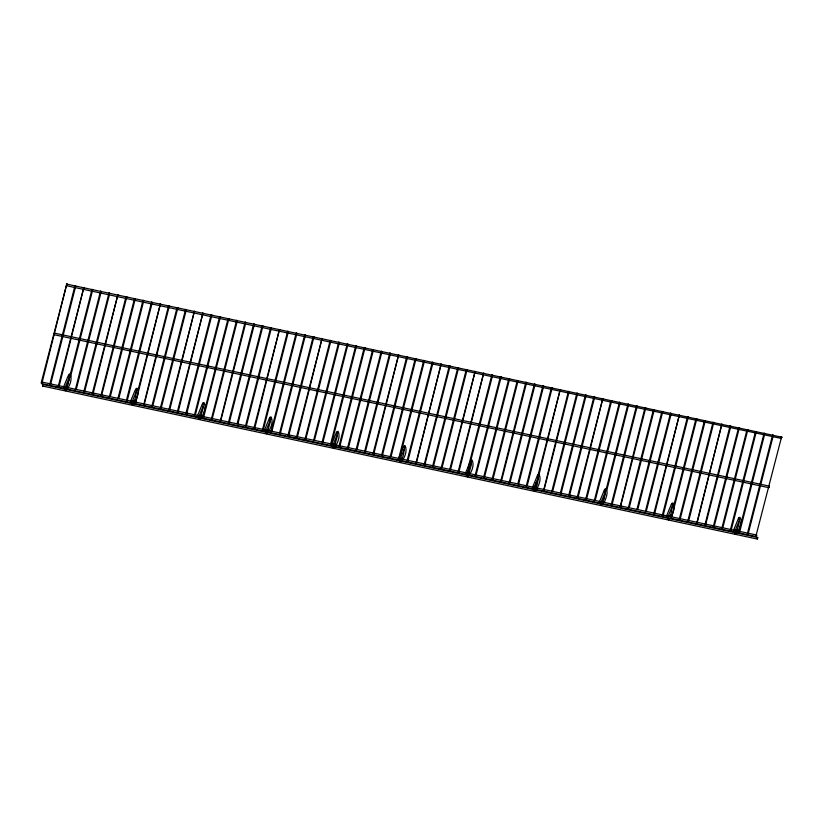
<?xml version="1.0" encoding="UTF-8"?>
<svg xmlns="http://www.w3.org/2000/svg" width="823" height="823" viewBox="0 0 823 823"><rect width="100%" height="100%" fill="white"/><g stroke="black" fill="none" stroke-linecap="round" stroke-linejoin="round"><path stroke-width="1.23" d="M41.798 383.076L41.15 383.014L66.786 284.007L42.261 381.944M49.977 383.59L74.626 287.083M50.769 383.765L75.747 286.023L75.099 285.951M58.875 386.872L58.166 386.656L83.802 287.649L58.958 386.82M66.673 388.477L69.204 378.58M70.15 374.866L91.641 290.725M70.315 377.51L92.443 290.9M75.181 390.297L100.149 292.546M76.292 389.228L100.951 292.721M84.008 390.874L108.657 294.367M84.8 391.048L109.459 294.541M92.505 392.694L117.833 294.932L92.989 394.104L92.197 393.939L92.989 394.104M100.848 395.853L125.991 296.774L126.783 296.949L125.991 296.774M101.496 395.925L126.475 298.183M109.212 397.581L134.18 299.829M110.323 396.511L134.982 300.004M118.028 398.157L142.688 301.65M118.831 398.332L143.49 301.825M126.536 399.978L151.195 303.471M126.228 401.223L127.02 401.387L152.306 302.411L151.514 302.236L152.306 302.411M138.213 389.433L160.372 304.037L135.528 403.208M143.686 405.05L168.53 305.878L169.322 306.053L168.53 305.878M144.035 405.029L169.003 307.288M151.741 406.685L176.719 308.934M152.862 405.616L177.511 309.109M160.567 407.262L185.226 310.765M161.37 407.436L186.019 310.929M169.075 409.093L194.403 311.32L169.559 410.492L168.756 410.327L169.559 410.492M177.583 410.914L202.911 313.141L178.066 412.313L177.264 412.148L178.066 412.313M185.772 413.969L211.058 314.983L211.861 315.158L211.058 314.983M186.574 414.134L211.542 316.392M194.279 415.79L219.257 318.048M195.39 414.72L220.05 318.213M203.106 416.376L227.765 319.869M202.942 417.714L203.507 417.827L228.876 318.799L228.074 318.624L228.876 318.799M211.614 418.197L236.273 321.69M212.097 419.596L211.295 419.432L212.005 419.648L237.384 320.62L236.664 320.394L237.384 320.62M220.245 421.438L245.089 322.266L245.892 322.441L245.089 322.266M220.605 421.417L245.573 323.676M228.31 423.073L253.278 325.332M229.422 422.004L254.081 325.496M237.137 423.66L261.786 327.153M237.929 423.824L262.588 327.317M245.645 425.481L270.294 328.974M246.437 425.645L271.415 327.904L270.613 327.729L271.415 327.904M254.153 427.302L279.47 329.529L254.626 428.701L253.834 428.536L254.626 428.701M262.342 430.357L287.628 331.371L288.431 331.546L287.628 331.371M263.134 430.522L288.112 332.78M270.849 432.178L295.817 334.436M271.96 431.108L296.619 334.601M279.676 432.764L304.325 336.257M280.468 432.929L305.127 336.422M288.173 434.585L312.833 338.078M288.657 435.995L287.865 435.82L288.657 435.995L313.944 337.008L313.151 336.833L313.944 337.008M296.681 436.406L322.009 338.634L297.165 437.815L296.373 437.641L297.165 437.815M330.167 340.475L330.959 340.65L330.167 340.475L304.963 439.41M305.672 439.636L330.651 341.884M313.388 441.282L338.356 343.541M314.499 440.212L339.158 343.705M322.204 441.869L346.864 345.362M323.007 442.033L347.975 344.292L347.265 344.076L347.975 344.292M330.712 443.69L355.371 347.183M331.515 443.854L356.482 346.113L355.69 345.938L356.482 346.113M339.621 446.961L338.901 446.745L364.198 347.759L364.99 347.934L364.198 347.759M339.704 446.92L364.671 349.168M347.409 448.566L372.387 350.824M348.211 448.741L373.179 350.989M355.917 450.387L380.895 352.645M357.038 449.317L381.687 352.81M364.743 450.973L389.402 354.466M365.546 451.138L390.195 354.631M373.251 452.794L398.579 355.022L373.735 454.203L372.932 454.029L373.735 454.203M381.44 455.849L406.727 356.863L407.529 357.038L406.727 356.863M382.242 456.024L407.21 358.272M389.948 457.67L414.926 359.929M391.059 456.6L415.718 360.093M398.774 458.257L423.434 361.75M400.204 455.952L424.226 361.914M407.282 460.078L431.941 363.571M406.963 461.312L407.766 461.487L433.052 362.501L432.25 362.336L433.052 362.501M415.913 463.328L441.107 364.126L416.273 463.308M424.133 465.057L449.265 365.978L450.068 366.142L449.265 365.978M424.781 465.129L449.749 367.377M432.486 466.775L457.454 369.033M433.598 465.705L458.257 369.198M441.313 467.361L465.962 370.854M442.105 467.526L466.764 371.019M449.821 469.182L475.138 371.41L450.294 470.591L449.502 470.417L450.294 470.591M458.329 471.003L483.646 373.241L458.802 472.412L458.01 472.237L458.802 472.412M468.092 467.876L491.804 375.082L492.596 375.247L491.804 375.082M467.31 474.233L469.213 466.806M470.159 463.092L492.288 376.481M475.025 475.879L499.993 378.138M476.136 474.809L500.796 378.302M483.842 476.466L508.501 379.959M483.533 477.7L484.325 477.875L509.303 380.123M492.349 478.286L517.009 381.779M492.833 479.696L492.041 479.521L492.833 479.696L518.12 380.71L517.328 380.545L518.12 380.71M500.693 481.445L525.835 382.366L526.627 382.53L525.835 382.366M501.341 481.517L526.319 383.765M509.056 483.163L534.024 385.421M510.167 482.093L534.827 385.586M517.873 483.749L542.532 387.242M518.675 483.914L543.324 387.407M526.381 485.57L551.04 389.063M527.183 485.745L552.151 387.993L551.441 387.777L552.151 387.993M534.888 487.391L536.154 482.443M537.419 477.494L560.216 389.629L538.849 475.19M535.372 488.8L537.903 478.904M543.53 490.642L568.374 391.47L569.166 391.635L568.374 391.47M543.88 490.621L568.847 392.88M551.585 492.267L576.563 394.526M552.706 491.208L577.355 394.701M560.412 492.854L585.071 396.347M561.214 493.028L585.863 396.521M568.919 494.674L593.578 398.167M569.403 496.084L568.6 495.909L569.403 496.084L594.69 397.098L593.887 396.933L594.69 397.098M577.427 496.495L602.755 398.733L577.911 497.905L577.108 497.73L577.911 497.905M585.616 499.551L610.903 400.575L611.705 400.739L610.903 400.575M586.418 499.726L611.386 401.984M594.124 501.372L619.102 403.63M595.235 500.312L619.894 403.805M602.95 501.958L605.481 492.061M606.109 489.582L627.61 405.451M606.911 489.757L628.721 404.381L627.918 404.216L628.721 404.381M611.458 503.779L636.107 407.272M611.942 505.188L611.139 505.013L611.942 505.188L637.228 406.202L636.426 406.037L637.228 406.202M620.089 507.03L644.934 407.858L645.736 408.023L644.934 407.858M620.449 507.009L645.417 409.268M628.155 508.655L653.123 410.914M629.266 507.596L653.925 411.089M636.981 509.242L661.63 412.735M637.774 509.416L662.433 412.909M645.489 511.062L670.138 414.555M646.281 511.237L670.94 414.73M653.997 512.883L679.314 415.121L654.47 514.293L653.678 514.118L654.47 514.293M662.186 515.939L687.472 416.963L688.265 417.127L687.472 416.963M662.978 516.114L687.956 418.372M673.533 506.629L695.661 420.018M671.805 516.7L696.464 420.193M679.51 518.346L704.169 421.839M680.312 518.521L704.972 422.014M688.018 520.167L712.677 423.66M687.791 521.35L688.501 521.576L713.788 422.59L713.078 422.374L713.788 422.59M696.659 523.418L721.853 424.226L697.009 523.397M704.869 525.146L730.011 426.067L730.803 426.232L730.011 426.067M705.517 525.218L730.495 427.476M713.232 526.864L738.2 429.122M714.343 525.804L738.992 429.297M722.049 527.45L746.708 430.943M722.851 527.625L747.5 431.118M730.557 529.271L755.216 432.764M731.04 530.681L730.238 530.506L731.04 530.681L756.327 431.694L755.679 431.633M739.466 532.553L738.745 532.327L764.042 433.351L764.834 433.515L764.042 433.351M739.548 532.502L764.516 434.76M747.253 534.148L772.231 436.406M748.056 534.322L773.023 436.581M755.915 536.071L781.181 438.422L66.632 285.766L66.745 284.768L67.033 284.202L781.644 437.167L781.253 438.731M781.356 437.733L781.644 437.167M69.039 377.88L64.955 387.818L64.122 388.261L63.361 387.468L67.908 376.44L69.081 374.27L70.058 373.92C72.753 378.878 69.657 386.851 65.675 390.73L64.41 389.886L67.424 386.213L67.136 386.656L69.183 379.393L69.204 375.185L69.718 375.545M136.495 391.12L131.947 402.159L131.124 402.601L130.353 401.809L134.9 390.781L136.073 388.61L137.06 388.261C139.725 391.799 136.824 397.447 135.723 401.346M203.034 406.562L198.95 416.489L198.117 416.942L197.355 416.15L201.892 405.122L203.075 402.951L204.053 402.601C206.748 407.56 203.641 415.533 199.67 419.411L198.394 418.568L201.419 414.895L201.131 415.337L203.168 408.074L203.199 403.867L203.713 404.227M270.479 419.802L265.942 430.83L265.109 431.283L264.348 430.491L268.884 419.463L270.067 417.292L271.045 416.932C273.74 421.901 270.644 429.873 266.662 433.752L265.397 432.908M331.34 444.832L336.329 432.775L338.047 431.273C340.732 436.241 337.636 444.214 333.654 448.093L332.389 447.249L335.403 443.566L335.115 444.019L337.163 436.756L337.183 432.548L337.697 432.908M337.029 435.244L332.934 445.171L332.101 445.613M398.342 459.172L403.321 447.115L405.039 445.613C407.735 450.582 404.628 458.555 400.657 462.433L399.525 462.197M399.937 459.512L404.021 449.584M466.929 473.853L471.466 462.824M538.005 478.266L533.921 488.193L533.088 488.636L532.327 487.854L536.874 476.815L538.047 474.645L539.024 474.295C541.719 479.264 538.623 487.237 534.641 491.115L533.376 490.271L536.39 486.588L536.102 487.041C538.005 484.14 538.077 477.227 538.684 475.931M599.319 502.195L604.308 490.138L606.026 488.636C608.66 492.339 605.841 498.244 604.401 502.174M672 506.947L667.916 516.875L667.083 517.317L666.321 516.535L670.858 505.497L672.041 503.326L673.019 502.976C675.714 507.945 672.607 515.918 668.636 519.797L667.36 518.953L670.385 515.27L670.097 515.723C672 512.811 672.062 505.898 672.679 504.612M738.992 521.288L734.908 531.216L734.075 531.658L733.314 530.876L737.85 519.838L739.033 517.667L740.011 517.317C742.644 521.082 739.836 527.09 738.272 531.041M466.374 475.931L467.649 476.774C471.62 472.896 474.727 464.923 472.032 459.954L470.324 461.456L465.334 473.513L466.672 474.243M605.903 490.477L600.913 502.534L599.535 502.678M136.649 390.544L137.019 389.968M605.615 490.93L606.314 489.839M672.988 504.684L672.617 505.271L672.905 504.818M202.345 404.093L203.075 402.951M269.337 418.434L270.067 417.292M270.932 418.773L270.644 419.226L271.323 418.454L270.191 418.207L270.17 422.415L268.123 429.678L268.411 429.225L265.716 432.404M336.329 432.775L337.06 431.622M403.321 447.115L404.052 445.963M470.324 461.456L471.054 460.304M537.316 475.797L538.047 474.645M604.308 490.138L605.039 488.985M671.311 504.478L672.041 503.326M738.303 518.819L739.033 517.667M131.731 403.723L134.416 400.554L134.128 400.996C136.032 398.095 136.104 391.182 136.721 389.886L137.328 389.773M135.003 402.478L132.678 405.07L131.402 404.227M399.711 461.086L402.396 457.907L402.108 458.36C404.021 455.458 404.083 448.545 404.7 447.249M466.703 475.427L469.398 472.248L469.11 472.7L471.147 465.427L471.178 461.23L471.692 461.59M600.697 504.108L603.382 500.929L603.094 501.382L605.142 494.109L605.172 489.911L606.294 490.148M734.682 532.79L737.377 529.611L737.089 530.063L738.817 524.467L739.424 518.85M737.964 531.535L735.628 534.137L734.497 533.89M66.632 285.766L67.033 284.202M54.534 333.14L54.133 334.704L768.744 487.669L769.042 487.103L769.145 486.105L54.534 333.14L54.133 334.704M670.838 518.325L756.244 536.606L756.532 536.04L756.646 535.043L42.024 382.078L41.736 382.654L41.634 383.641L533.942 489.027M41.634 383.641L42.024 382.078M43.074 384.495L42.673 386.059L757.283 539.024L757.582 538.458L757.685 537.46L43.074 384.495L42.673 386.059M769.145 486.105L768.744 487.669M756.646 535.043L756.244 536.606M757.685 537.46L757.283 539.024M67.239 284.202L66.437 284.028M84.255 287.844L83.452 287.669M118.275 295.128L117.483 294.953M160.814 304.232L160.022 304.057M58.166 386.656L58.814 386.717M194.845 311.516L194.043 311.341M203.271 313.388L202.551 313.162M279.923 329.725L279.12 329.55M322.451 338.829L321.659 338.654M399.021 355.217L398.219 355.042M280.149 434.163L279.501 434.102M441.56 364.322L440.758 364.157M338.901 446.745L339.549 446.817M475.499 371.657L474.789 371.44M484.099 373.426L483.296 373.261M415.471 463.133L416.119 463.205M560.658 389.814L559.866 389.649M603.197 398.918L602.395 398.754M543.077 490.446L543.725 490.518M679.767 415.306L678.965 415.142M560.895 494.263L560.247 494.191M722.296 424.411L721.504 424.246M679.993 519.755L679.345 519.683M738.745 532.327L739.393 532.399M601.644 505.456L600.368 504.612M135.445 403.26L134.735 403.044L135.383 403.116M755.853 535.927L756.214 536.164M536.462 489.562L668.327 517.79M721.884 528.788L722.388 528.757M645.52 512.276L645.17 512.297M602.786 503.295L603.28 503.264M526.422 486.784L526.072 486.805M441.138 468.699L441.642 468.668M322.04 443.206L322.544 443.175M245.676 426.695L245.326 426.715M160.403 408.609L160.897 408.578M365.073 452.28L364.424 452.208M84.337 392.19L83.689 392.118M739.671 518.953L739.157 518.593L739.507 519.395M92.042 289.439L92.762 289.665L92.042 289.439M100.55 291.26L101.26 291.486L100.55 291.26M109.058 293.081L109.768 293.307L109.058 293.081M134.581 298.543L135.291 298.77L134.581 298.543M143.089 300.364L143.799 300.59L143.089 300.364M177.12 307.648L177.83 307.874L177.12 307.648M49.74 384.783L50.45 384.999L49.74 384.783M185.628 309.469L186.337 309.695L185.628 309.469M219.659 316.752L220.369 316.978L219.659 316.752M253.679 324.036L254.4 324.262L253.679 324.036M262.187 325.857L262.907 326.083L262.187 325.857M296.218 333.14L296.928 333.366L296.218 333.14M304.726 334.961L305.436 335.187L304.726 334.961M338.757 342.255L339.467 342.471L338.757 342.255M372.788 349.538L373.498 349.754L372.788 349.538M381.296 351.359L382.006 351.575L381.296 351.359M389.804 353.18L390.514 353.396L389.804 353.18M415.327 358.643L416.037 358.859L415.327 358.643M423.824 360.464L424.545 360.68L423.824 360.464M457.855 367.747L458.576 367.963L457.855 367.747M330.486 444.873L331.196 445.099L330.486 444.873M466.363 369.568L467.083 369.784L466.363 369.568M500.394 376.852L501.104 377.068L500.394 376.852M508.902 378.673L509.612 378.889L508.902 378.673M534.425 384.135L535.135 384.351L534.425 384.135M542.933 385.956L543.643 386.172L542.933 385.956M576.964 393.24L577.674 393.456L576.964 393.24M585.472 395.061L586.182 395.277L585.472 395.061M619.493 402.344L620.213 402.56L619.493 402.344M653.524 409.628L654.244 409.844L653.524 409.628M662.031 411.449L662.752 411.665L662.031 411.449M670.539 413.269L671.259 413.485L670.539 413.269M696.063 418.732L696.772 418.948L696.063 418.732M704.57 420.553L705.28 420.769L704.57 420.553M738.601 427.837L739.311 428.053L738.601 427.837M747.109 429.657L747.819 429.873L747.109 429.657M772.632 435.12L773.342 435.336L772.632 435.12M781.14 436.941L781.85 437.157L781.14 436.941M672.514 505.055L672.391 504.458L672.514 505.055M538.52 476.373L538.396 475.776L538.52 476.373M404.535 447.691L404.412 447.095L404.535 447.691M136.546 390.328L136.423 389.742L136.546 390.328"/></g></svg>
